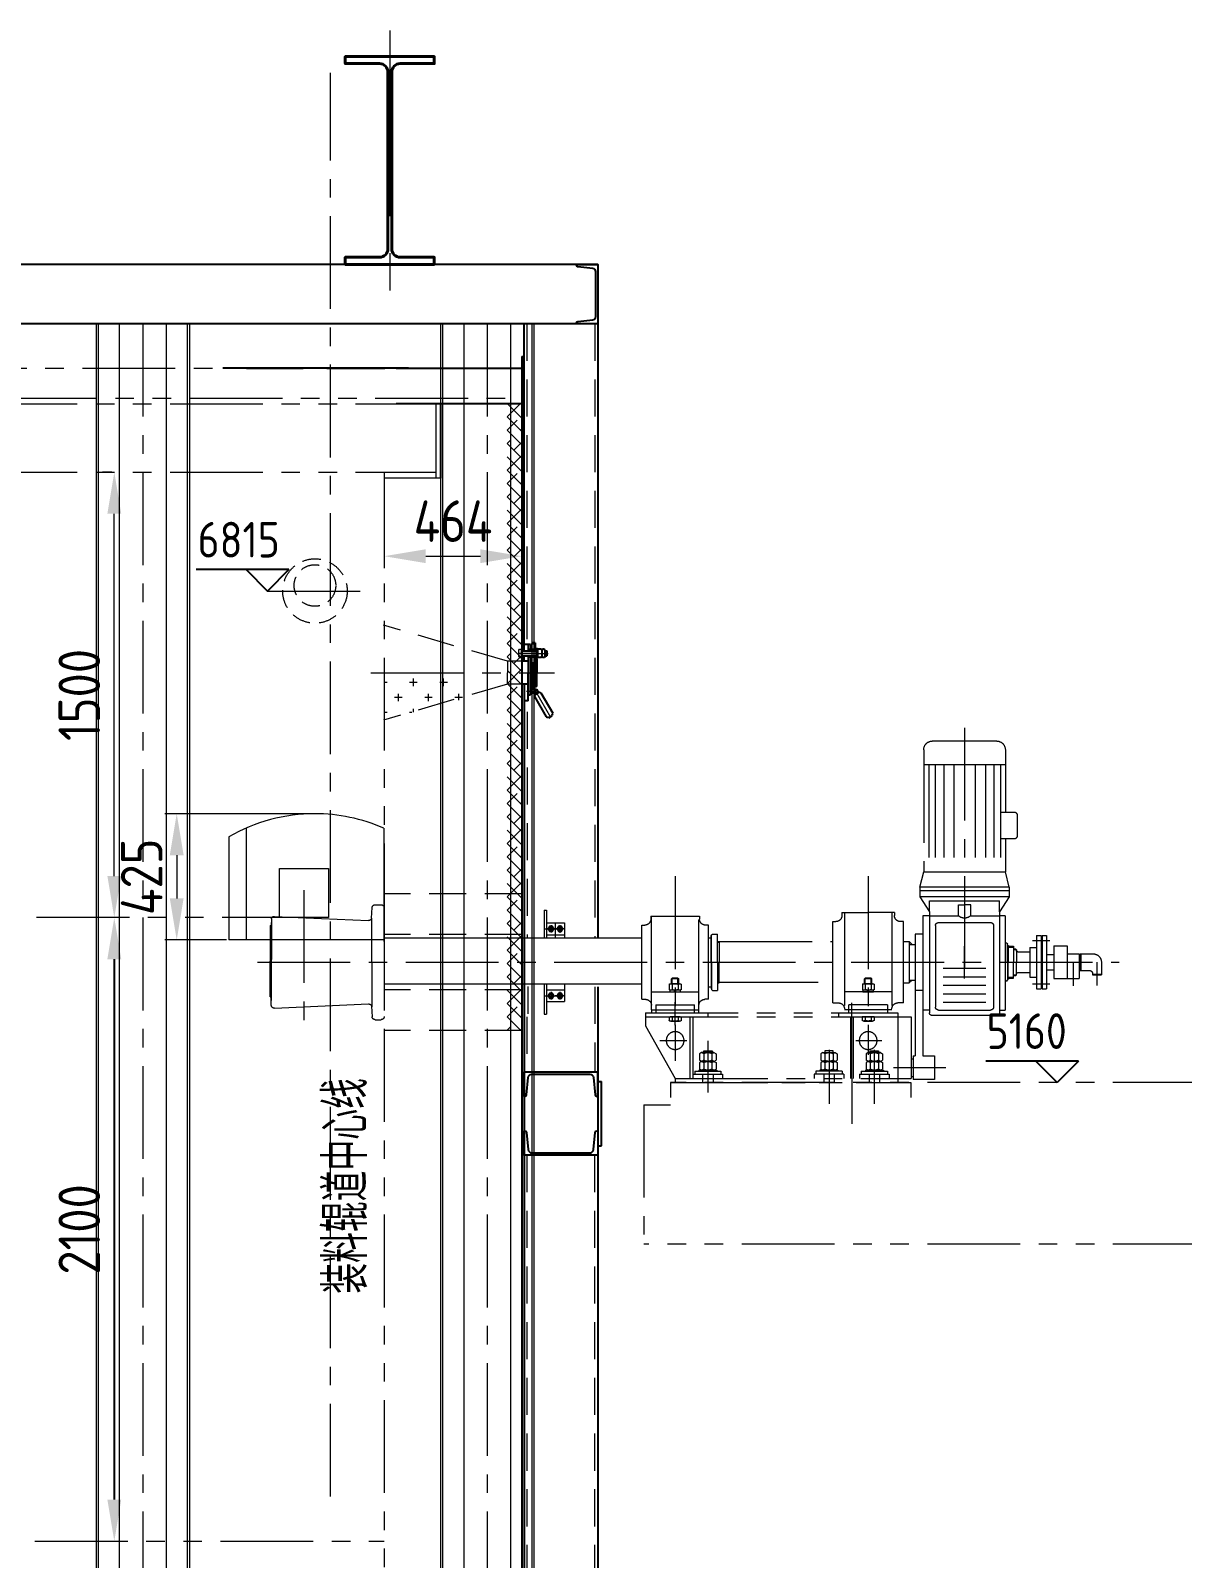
# Model space of a CAD drawing. Header units: millimetres. Extents: x 188205 to 604756, y -401673 to 15123.
# Drawn here: x 366757 to 370636, y -210469 to -205324 of the extents above; entities that cross this region are included whole.
import ezdxf
from ezdxf.enums import TextEntityAlignment as Align

# ---------------------------------------------------------------- set-up
doc = ezdxf.new("R2010")
doc.units = ezdxf.units.MM
doc.header["$LTSCALE"] = 500
for name, pattern in [('CENTER', [2, 1.25, -0.25, 0.25, -0.25]), ('DASHED2', [0.375, 0.25, -0.125]), ('PHANTOM2', [1.25, 0.625, -0.125, 0.125, -0.125, 0.125, -0.125])]:
    doc.linetypes.add(name, pattern=pattern)
for name, color, linetype, lineweight in [('2D', 4, 'PHANTOM2', 20), ('BIAOZHU', 3, 'Continuous', 25), ('POU', 4, 'Continuous', 20), ('SHI', 7, 'Continuous', 40), ('SW', 8, 'Continuous', 20), ('WEN', 3, 'Continuous', 20), ('XU', 6, 'DASHED2', 20), ('ZHONG', 1, 'CENTER', 20)]:
    doc.layers.add(name, color=color, linetype=linetype, lineweight=lineweight)
doc.styles.add('GB', font='gbenor.shx', dxfattribs={"bigfont": 'gbcbig.shx'})
doc.dimstyles.new('ISO-25$0', dxfattribs={"dimscale": 40, "dimtxt": 3.5, "dimasz": 3.5, "dimexe": 1, "dimexo": 0.2, "dimgap": 1.2, "dimtad": 1, "dimtoh": 1, "dimdec": 1, "dimzin": 9, "dimdsep": 46, "dimtxsty": 'GB', "dimcen": 0, "dimclrd": 3, "dimclre": 3, "dimclrt": 256, "dimadec": 0, "dimazin": 2, "dimtfac": 1, "dimtdec": 1, "dimtix": 1, "dimtmove": 0, "dimatfit": 3, "dimldrblk": 'DOTSMALL', "dimfxl": 0, "dimlwd": -1, "dimlwe": 20, "dimarcsym": 0})

# ---------------------------------------------------------------- blocks, each defined once
blk = doc.blocks.new('g11')
at = {"layer": '2D'}
h = blk.add_hatch(color=256, dxfattribs=at)
h.paths.add_polyline_path([(154041.9, 72533.8), (154041.9, 72533.8), (154041.9, 72523.8), (154031.9, 72523.8)])
h.paths.add_polyline_path([(154031.9, 72403.8), (154041.9, 72403.8), (154041.9, 72393.8)])
for p, q in [((153718.4, 73178.8), (153718.4, 72969.2)), ((153963.4, 73208.8), (153748.4, 73208.8)), ((153993.4, 73178.8), (153993.4, 72768.5)), ((153993.4, 73129.3), (153718.4, 73129.3)), ((153735.2, 73129.3), (153735.2, 72768.5)), ((153757.1, 73129.3), (153757.1, 72768.5)), ((153785.7, 73129.3), (153785.7, 72768.5)), ((153820, 73129.3), (153820, 72768.5)), ((153891.7, 73129.3), (153891.7, 72768.5)), ((153926, 73129.3), (153926, 72768.5)), ((153954.6, 73129.3), (153954.6, 72768.5)), ((153976.6, 73129.3), (153976.6, 72768.5)), ((153735.2, 72969.2), (153688.5, 72969.2)), ((153678.5, 72959.2), (153678.5, 72889.2)), ((153688.5, 72879.2), (153735.2, 72879.2)), ((153718.4, 72879.2), (153718.4, 72768.5)), ((153705.9, 72716.2), (153718.4, 72768.5)), ((153993.4, 72768.5), (153718.4, 72768.5)), ((154005.9, 72716.2), (153993.4, 72768.5)), ((153705.9, 72716.2), (153705.9, 72684.5)), ((153705.9, 72716.2), (154005.9, 72716.2)), ((154005.9, 72716.2), (154005.9, 72684.5)), ((153705.9, 72703.8), (154005.9, 72703.8)), ((153705.9, 72684.5), (153737.9, 72633.8)), ((153705.9, 72684.5), (154005.9, 72684.5)), ((153737.9, 72633.8), (153737.9, 72670.7)), ((153973.9, 72670.7), (153737.9, 72670.7)), ((153835.1, 72620.4), (153835.1, 72656.7)), ((153835.1, 72656.7), (153855.9, 72656.7)), ((153876.6, 72656.7), (153855.9, 72656.7)), ((153876.6, 72620.4), (153876.6, 72656.7)), ((154005.9, 72684.5), (153973.9, 72633.8)), ((153973.9, 72633.8), (153973.9, 72670.7)), ((153719.3, 72620.4), (153737.9, 72620.4)), ((153719.3, 72620.4), (153719.3, 72463.8)), ((153737.9, 72633.8), (153737.9, 72620.4)), ((153737.9, 72620.4), (153737.9, 72463.8)), ((153835.1, 72620.4), (153737.9, 72620.4)), ((153973.9, 72620.4), (153876.6, 72620.4)), ((153973.9, 72633.8), (153973.9, 72620.4)), ((153973.9, 72620.4), (153973.9, 72463.8)), ((153973.9, 72620.4), (153995.9, 72620.4)), ((153995.9, 72620.4), (153995.9, 72523.8)), ((154091.9, 72630.8), (154180.4, 72630.8)), ((154091.9, 72630.8), (154091.9, 72620.8)), ((154100.4, 72630.8), (154100.4, 72293.8)), ((154268.9, 72630.8), (154180.4, 72630.8)), ((154260.4, 72630.8), (154260.4, 72293.8)), ((154268.9, 72630.8), (154268.9, 72620.8)), ((154748.4, 72618.8), (154748.4, 72608.8)), ((154912.4, 72618.8), (154748.4, 72618.8)), ((154750.4, 72293.8), (154750.4, 72618.8)), ((154910.4, 72303.8), (154910.4, 72618.8)), ((154912.4, 72618.8), (154912.4, 72608.8)), ((155271.4, 72638.8), (155263.4, 72638.8)), ((155263.4, 72638.8), (155263.4, 72546.3)), ((155271.4, 72638.8), (155271.4, 72546.3)), ((155810.4, 72647.9), (155810.4, 72281.1)), ((153594.9, 72553.8), (153579.9, 72553.8)), ((153579.9, 72553.8), (153579.9, 72463.8)), ((153594.9, 72553.8), (153594.9, 72463.8)), ((153613.9, 72553.8), (153597.9, 72553.8)), ((153597.9, 72553.8), (153597.9, 72463.8)), ((153613.9, 72553.8), (153613.9, 72463.8)), ((153758, 72587.2), (153758, 72463.8)), ((153943.7, 72597.2), (153768, 72597.2)), ((153953.7, 72587.2), (153953.7, 72463.8)), ((153995.9, 72558.7), (154021.9, 72558.7)), ((154021.9, 72558.7), (154021.9, 72523.8)), ((154061.9, 72600.8), (154071.9, 72600.8)), ((154061.9, 72326.8), (154061.9, 72600.8)), ((154298.9, 72600.8), (154288.9, 72600.8)), ((154298.9, 72326.8), (154298.9, 72600.8)), ((154704.5, 72558.8), (154687.5, 72558.8)), ((154687.5, 72463.8), (154687.5, 72558.8)), ((154707.5, 72555.8), (154704.5, 72558.8)), ((154707.5, 72463.8), (154707.5, 72555.8)), ((154709.5, 72553.8), (154707.5, 72553.8)), ((154709.5, 72463.8), (154709.5, 72553.8)), ((154718.4, 72588.8), (154728.4, 72588.8)), ((154718.4, 72338.8), (154718.4, 72588.8)), ((154942.4, 72588.8), (154932.4, 72588.8)), ((154942.4, 72338.8), (154942.4, 72588.8)), ((155203.4, 72596.4), (155203.4, 72546.3)), ((155263.4, 72596.4), (155203.4, 72596.4)), ((155263.4, 72556.3), (155203.4, 72556.3)), ((155206, 72576.4), (155230.8, 72576.4)), ((155218.4, 72588.8), (155218.4, 72562.2)), ((155232, 72576.4), (155264.7, 72576.4)), ((155236, 72576.4), (155260.8, 72576.4)), ((155271.4, 72554.6), (155271.4, 72546.3)), ((153554.9, 72518.8), (153509.9, 72518.8)), ((153509.9, 72518.8), (153509.9, 72408.8)), ((153554.9, 72518.8), (153554.9, 72408.8)), ((153635.9, 72513.8), (153613.9, 72513.8)), ((153635.9, 72513.8), (153635.9, 72463.8)), ((153683.9, 72508.8), (153680.9, 72505.8)), ((153680.9, 72505.8), (153680.9, 72463.8)), ((153690.9, 72506.8), (153681.9, 72506.8)), ((153690.9, 72508.8), (153683.9, 72508.8)), ((153707.3, 72517.9), (153690.9, 72517.9)), ((153690.9, 72517.9), (153690.9, 72463.8)), ((153709.4, 72514.4), (153690.9, 72514.4)), ((153707.8, 72520.9), (153706.5, 72520.2)), ((153709.4, 72514), (153706.5, 72520.2)), ((153709.4, 72514.4), (153707.3, 72517.9)), ((153710.9, 72514.4), (153707.8, 72520.9)), ((153709.4, 72514), (153709.4, 72463.8)), ((153713.9, 72527.5), (153710.9, 72524.5)), ((153710.9, 72463.8), (153710.9, 72524.5)), ((153713.9, 72527.5), (153719.3, 72527.5)), ((153995.9, 72523.8), (153995.9, 72302.8)), ((154041.9, 72523.8), (154021.9, 72523.8)), ((154021.9, 72523.8), (154021.9, 72368.9)), ((154041.9, 72533.8), (154031.9, 72523.8)), ((154041.9, 72533.8), (154041.9, 72393.8)), ((154061.9, 72533.8), (154041.9, 72533.8)), ((154681.9, 72533.8), (154298.9, 72533.8)), ((154687.5, 72533.8), (154681.9, 72533.8)), ((154681.9, 72533.8), (154681.9, 72463.8)), ((154687.5, 72531.8), (154681.9, 72531.8)), ((154718.4, 72546.3), (154709.5, 72546.3)), ((153394.9, 72463.8), (153394.9, 72421.8)), ((153465.9, 72491.8), (153422.9, 72491.8)), ((153463.9, 72491.8), (153463.9, 72435.8)), ((153465.9, 72491.8), (153465.9, 72435.8)), ((153469.9, 72488.8), (153465.9, 72488.8)), ((153509.9, 72491.8), (153469.9, 72491.8)), ((153469.9, 72491.8), (153469.9, 72408.8)), ((153579.9, 72489.8), (153554.9, 72489.8)), ((153579.9, 72463.8), (153579.9, 72373.8)), ((153594.9, 72463.8), (153594.9, 72373.8)), ((153597.9, 72463.8), (153597.9, 72373.8)), ((153613.9, 72463.8), (153613.9, 72373.8)), ((153675.9, 72498.8), (153635.9, 72498.8)), ((153635.9, 72463.8), (153635.9, 72413.8)), ((153680.9, 72421.8), (153680.9, 72463.8)), ((153690.9, 72409.7), (153690.9, 72463.8)), ((153709.4, 72413.5), (153709.4, 72463.8)), ((153710.9, 72463.8), (153710.9, 72403)), ((153719.3, 72463.8), (153719.3, 72302.8)), ((153737.9, 72463.8), (153737.9, 72302.8)), ((153758, 72463.8), (153758, 72312.8)), ((153953.7, 72463.8), (153953.7, 72312.8)), ((153973.9, 72463.8), (153973.9, 72302.8)), ((154681.9, 72393.8), (154681.9, 72463.8)), ((154687.5, 72463.8), (154687.5, 72368.8)), ((154707.5, 72463.8), (154707.5, 72371.8)), ((154709.5, 72463.8), (154709.5, 72373.8)), ((153424.9, 72423.8), (153394.9, 72423.8)), ((153424.9, 72421.8), (153394.9, 72421.8)), ((153424.9, 72425.8), (153424.9, 72421.8)), ((153465.9, 72435.8), (153434.9, 72435.8)), ((153469.9, 72438.8), (153465.9, 72438.8)), ((153554.9, 72408.8), (153469.9, 72408.8)), ((153579.9, 72437.8), (153554.9, 72437.8)), ((153597.9, 72428.8), (153594.9, 72428.8)), ((153635.9, 72413.8), (153613.9, 72413.8)), ((153675.9, 72428.8), (153635.9, 72428.8)), ((153683.9, 72418.8), (153680.9, 72421.8)), ((153690.9, 72420.8), (153681.9, 72420.8)), ((153690.9, 72418.8), (153683.9, 72418.8)), ((153709.4, 72413.2), (153690.9, 72413.2)), ((153707.3, 72409.7), (153690.9, 72409.7)), ((153709.4, 72413.5), (153706.5, 72407.3)), ((153707.8, 72406.7), (153706.5, 72407.3)), ((153709.4, 72413.2), (153707.3, 72409.7)), ((153710.9, 72413.2), (153707.8, 72406.7)), ((153713.9, 72400), (153710.9, 72403)), ((153713.9, 72400), (153719.3, 72400)), ((153928.1, 72443.2), (153783.7, 72443.2)), ((153928.1, 72414.8), (153783.7, 72414.8)), ((154041.9, 72403.8), (154021.9, 72403.8)), ((154041.9, 72393.8), (154031.9, 72403.8)), ((153594.9, 72373.8), (153579.9, 72373.8)), ((153613.9, 72373.8), (153597.9, 72373.8)), ((153928.1, 72386.4), (153783.7, 72386.4)), ((153928.1, 72357.2), (153783.7, 72357.2)), ((153995.9, 72368.9), (154021.9, 72368.9)), ((153995.9, 72368.9), (153995.9, 72148.7)), ((154021.9, 72368.9), (154021.9, 72148.7)), ((154061.9, 72393.8), (154041.9, 72393.8)), ((154100.4, 72363.8), (154260.2, 72363.8)), ((154661.3, 72396.3), (154298.9, 72396.3)), ((154681.9, 72396.3), (154605.5, 72396.3)), ((154687.5, 72395.8), (154681.9, 72395.8)), ((154687.5, 72393.8), (154681.9, 72393.8)), ((154704.5, 72368.8), (154687.5, 72368.8)), ((154707.5, 72371.8), (154704.5, 72368.8)), ((154709.5, 72373.8), (154707.5, 72373.8)), ((154718.4, 72381.3), (154709.5, 72381.3)), ((154910.4, 72363.8), (154750.5, 72363.8)), ((154963.1, 72390.8), (154943.6, 72390.8)), ((155203.4, 72390.8), (155203.4, 72331.1)), ((155263.4, 72371.3), (155203.4, 72371.3)), ((155263.4, 72390.8), (155263.4, 72288.8)), ((155271.4, 72390.8), (155271.4, 72288.8)), ((153737.9, 72302.8), (153719.3, 72302.8)), ((153737.9, 72302.8), (153737.9, 72293.8)), ((153943.7, 72302.8), (153768, 72302.8)), ((153928.1, 72328.8), (153783.7, 72328.8)), ((153973.9, 72302.8), (153973.9, 72293.8)), ((153973.9, 72302.8), (153995.9, 72302.8)), ((154061.9, 72326.8), (154080.4, 72326.8)), ((154100.4, 72303.8), (154115.4, 72303.8)), ((154115.4, 72319.8), (154115.4, 72293.8)), ((154115.4, 72319.8), (154245.2, 72319.8)), ((154115.4, 72303.8), (154245.2, 72303.8)), ((154245.2, 72293.8), (154245.2, 72319.8)), ((154245.2, 72303.8), (154260.4, 72303.8)), ((154298.9, 72326.8), (154280.4, 72326.8)), ((154718.4, 72338.8), (154730.4, 72338.8)), ((154765.5, 72303.8), (154750.4, 72303.8)), ((154765.5, 72293.8), (154765.5, 72319.8)), ((154895.4, 72319.8), (154765.5, 72319.8)), ((154895.4, 72303.8), (154765.5, 72303.8)), ((154895.4, 72319.8), (154895.4, 72293.8)), ((154910.4, 72303.8), (154895.4, 72303.8)), ((154910.4, 72303.8), (154910.4, 72293.8)), ((154940.4, 72338.8), (154928.4, 72338.8)), ((154942.4, 72338.8), (154930.4, 72338.8)), ((155263.4, 72331.1), (155203.4, 72331.1)), ((153747.9, 72283.8), (153963.9, 72283.8)), ((154035.4, 72279.8), (154035.4, 72072.7)), ((154930.4, 72279.8), (154035.4, 72279.8)), ((154080.4, 72293.8), (154080.4, 72058.7)), ((154930.4, 72293.8), (154080.4, 72293.8)), ((154230.4, 72279.8), (154230.4, 72072.7)), ((154240.4, 72279.8), (154240.4, 72072.7)), ((154280.4, 72293.8), (154280.4, 72279.8)), ((154720.4, 72293.8), (154720.4, 72279.8)), ((154770.4, 72279.8), (154770.4, 72072.7)), ((154780.4, 72279.8), (154780.4, 72072.7)), ((154930.4, 72249.8), (154830.4, 72072.7)), ((154930.4, 72293.8), (154930.4, 72249.8)), ((155271.4, 72288.8), (155263.4, 72288.8)), ((153995.9, 72148.7), (153956.9, 72148.7)), ((153956.9, 72148.7), (153956.9, 72068.7)), ((154028.9, 72148.7), (154021.9, 72148.7)), ((154028.9, 72148.7), (154028.9, 72068.7)), ((154138.6, 72159.7), (154131.6, 72155.7)), ((154131.6, 72155.7), (154131.6, 72133.8)), ((154138.6, 72159.7), (154180.1, 72159.7)), ((154173.2, 72165.8), (154145.1, 72165.8)), ((154145.1, 72165.8), (154145.1, 72160.2)), ((154145.5, 72155.7), (154145.5, 72133.8)), ((154173.2, 72160.2), (154173.2, 72165.8)), ((154173.2, 72155.7), (154173.2, 72133.8)), ((154180.1, 72159.7), (154187.1, 72155.7)), ((154187.1, 72155.7), (154187.1, 72133.8)), ((154291.6, 72159.7), (154284.7, 72155.7)), ((154284.7, 72155.7), (154284.7, 72133.8)), ((154333.2, 72159.7), (154291.6, 72159.7)), ((154298.6, 72165.8), (154326.7, 72165.8)), ((154298.6, 72160.2), (154298.6, 72165.8)), ((154298.6, 72155.7), (154298.6, 72133.8)), ((154326.3, 72155.7), (154326.3, 72133.8)), ((154326.7, 72165.8), (154326.7, 72160.2)), ((154333.2, 72159.7), (154340.1, 72155.7)), ((154340.1, 72155.7), (154340.1, 72133.8)), ((154699.6, 72159.7), (154692.6, 72155.7)), ((154692.6, 72155.7), (154692.6, 72133.8)), ((154699.6, 72159.7), (154741.1, 72159.7)), ((154706.1, 72165.8), (154706.1, 72160.2)), ((154734.2, 72165.8), (154706.1, 72165.8)), ((154706.5, 72155.7), (154706.5, 72133.8)), ((154720.4, 72166.1), (154720.4, 72123.4)), ((154734.2, 72160.2), (154734.2, 72165.8)), ((154734.2, 72155.7), (154734.2, 72133.8)), ((154741.1, 72159.7), (154748.1, 72155.7)), ((154748.1, 72155.7), (154748.1, 72133.8)), ((154035.4, 72138.7), (154028.9, 72138.7)), ((154115.4, 72096.7), (154115.4, 72086.7)), ((154203.4, 72096.7), (154115.4, 72096.7)), ((154203.4, 72096.7), (154115.4, 72096.7)), ((154128.5, 72099.9), (154128.5, 72096.7)), ((154189.6, 72099.9), (154128.5, 72099.9)), ((154138.6, 72129.8), (154131.6, 72133.8)), ((154138.6, 72129.8), (154131.6, 72125.8)), ((154131.6, 72125.8), (154131.6, 72103.9)), ((154138.6, 72099.9), (154131.6, 72103.9)), ((154138.6, 72129.8), (154180.1, 72129.8)), ((154138.6, 72129.8), (154180.1, 72129.8)), ((154138.6, 72099.9), (154180.1, 72099.9)), ((154145.5, 72125.8), (154145.5, 72103.9)), ((154173.2, 72125.8), (154173.2, 72103.9)), ((154180.1, 72129.8), (154187.1, 72133.8)), ((154180.1, 72129.8), (154187.1, 72125.8)), ((154180.1, 72099.9), (154187.1, 72103.9)), ((154187.1, 72125.8), (154187.1, 72103.9)), ((154189.6, 72099.9), (154189.6, 72096.7)), ((154203.4, 72096.7), (154203.4, 72086.7)), ((154203.4, 72096.7), (154203.4, 72086.7)), ((154268.4, 72096.7), (154356.4, 72096.7)), ((154268.4, 72096.7), (154268.4, 72086.7)), ((154268.4, 72096.7), (154268.4, 72086.7)), ((154268.4, 72096.7), (154356.4, 72096.7)), ((154282.2, 72099.9), (154343.3, 72099.9)), ((154282.2, 72099.9), (154282.2, 72096.7)), ((154291.6, 72129.8), (154284.7, 72133.8)), ((154291.6, 72129.8), (154284.7, 72125.8)), ((154284.7, 72125.8), (154284.7, 72103.9)), ((154291.6, 72099.9), (154284.7, 72103.9)), ((154333.2, 72129.8), (154291.6, 72129.8)), ((154333.2, 72129.8), (154291.6, 72129.8)), ((154333.2, 72099.9), (154291.6, 72099.9)), ((154298.6, 72125.8), (154298.6, 72103.9)), ((154326.3, 72125.8), (154326.3, 72103.9)), ((154333.2, 72129.8), (154340.1, 72133.8)), ((154333.2, 72129.8), (154340.1, 72125.8)), ((154333.2, 72099.9), (154340.1, 72103.9)), ((154340.1, 72125.8), (154340.1, 72103.9)), ((154343.3, 72099.9), (154343.3, 72096.7)), ((154356.4, 72096.7), (154356.4, 72086.7)), ((154676.4, 72096.7), (154676.4, 72086.7)), ((154764.4, 72096.7), (154676.4, 72096.7)), ((154750.6, 72099.9), (154689.5, 72099.9)), ((154689.5, 72099.9), (154689.5, 72096.7)), ((154699.6, 72129.8), (154692.6, 72133.8)), ((154699.6, 72129.8), (154692.6, 72125.8)), ((154692.6, 72125.8), (154692.6, 72103.9)), ((154699.6, 72099.9), (154692.6, 72103.9)), ((154699.6, 72129.8), (154741.1, 72129.8)), ((154699.6, 72129.8), (154741.1, 72129.8)), ((154699.6, 72099.9), (154741.1, 72099.9)), ((154706.5, 72125.8), (154706.5, 72103.9)), ((154734.2, 72125.8), (154734.2, 72103.9)), ((154741.1, 72129.8), (154748.1, 72133.8)), ((154741.1, 72129.8), (154748.1, 72125.8)), ((154741.1, 72099.9), (154748.1, 72103.9)), ((154748.1, 72125.8), (154748.1, 72103.9)), ((154750.6, 72099.9), (154750.6, 72096.7)), ((154764.4, 72096.7), (154764.4, 72086.7)), ((153956.9, 72068.7), (154028.9, 72068.7)), ((154035.4, 72078.7), (154028.9, 72078.7)), ((154830.4, 72072.7), (154035.4, 72072.7)), ((154036.3, 72058.7), (154036.3, 72008.7)), ((154845.9, 72058.7), (154036.3, 72058.7)), ((154830.4, 72058.7), (154080.4, 72058.7)), ((154109.4, 72086.7), (154109.4, 72072.7)), ((154209.4, 72086.7), (154109.4, 72086.7)), ((154141.9, 72086.7), (154141.9, 72058.7)), ((154176.9, 72086.7), (154176.9, 72058.7)), ((154209.4, 72086.7), (154209.4, 72072.7)), ((154262.4, 72086.7), (154362.4, 72086.7)), ((154262.4, 72086.7), (154262.4, 72072.7)), ((154294.9, 72086.7), (154294.9, 72058.7)), ((154329.9, 72086.7), (154329.9, 72058.7)), ((154362.4, 72086.7), (154362.4, 72072.7)), ((154770.4, 72086.7), (154670.4, 72086.7)), ((154670.4, 72086.7), (154670.4, 72072.7)), ((154702.9, 72086.7), (154702.9, 72058.7)), ((154720.4, 72072.7), (154720.4, 72058.7)), ((154737.9, 72086.7), (154737.9, 72058.7)), ((154830.4, 72072.7), (154830.4, 72058.7)), ((154845.9, 72058.7), (154845.9, 72008.7))]:
    blk.add_line(p, q, dxfattribs=at)
at = {"layer": '2D', "ltscale": 10}
for p, q in [((155840.8, 72657.3), (155820.4, 72657.3)), ((155810.4, 72533.3), (155810.4, 72633.3)), ((155852.4, 72611.8), (155850.8, 72647.7)), ((155852.4, 72612.3), (155852.3, 72313.1)), ((156179.9, 72618.3), (155862.5, 72604.3)), ((156190.2, 72610.1), (156190.3, 72587.3)), ((156190.2, 72610.1), (156190.3, 72335.3)), ((156194.3, 72587.3), (156190.2, 72587.3)), ((156194.3, 72587.3), (156194.3, 72537.3)), ((155810.4, 72546.1), (154942.4, 72546.2)), ((156194.3, 72537.3), (156194.3, 72467.3)), ((156194.3, 72397.3), (156194.3, 72467.3)), ((154170.8, 72391.3), (154170.8, 72410.6)), ((154190, 72391.3), (154190, 72410.6)), ((154820.8, 72391.3), (154820.8, 72409.8)), ((154840, 72391.3), (154840, 72409.8)), ((155810.4, 72390.8), (154942.4, 72390.8)), ((156194.3, 72347.3), (156190.2, 72347.3)), ((156190.3, 72318.2), (156190.3, 72347.3)), ((156194.3, 72347.3), (156194.3, 72397.3)), ((155852.4, 72315.8), (155850.8, 72279.8)), ((156179.9, 72309.2), (155862.5, 72323.3)), ((155840.8, 72270.3), (155820.4, 72270.3))]:
    blk.add_line(p, q, dxfattribs=at)
at = {"layer": '2D', "ltscale": 14}
for p, q in [((154170.8, 72410.6), (154168.4, 72408.2)), ((154168.4, 72391.3), (154168.4, 72408.2)), ((154168.4, 72408.2), (154192.4, 72408.2)), ((154170.8, 72410.6), (154190, 72410.6)), ((154190, 72410.6), (154192.4, 72408.2)), ((154192.4, 72391.3), (154192.4, 72408.2)), ((154820.8, 72409.8), (154818.4, 72407.4)), ((154818.4, 72391.3), (154818.4, 72407.4)), ((154818.4, 72407.4), (154842.4, 72407.4)), ((154820.8, 72409.8), (154840, 72409.8)), ((154840, 72409.8), (154842.4, 72407.4)), ((154842.4, 72391.3), (154842.4, 72407.4)), ((154160.5, 72389.8), (154160.5, 72371.3)), ((154162.4, 72363.8), (154162.4, 72369.8)), ((154162.4, 72369.8), (154198.4, 72369.8)), ((154198.4, 72363.8), (154162.4, 72363.8)), ((154165.4, 72391.3), (154195.1, 72391.3)), ((154165.4, 72369.8), (154195.1, 72369.8)), ((154170.4, 72389.8), (154170.4, 72371.3)), ((154177.5, 72363.8), (154180.3, 72369.8)), ((154180.4, 72363.8), (154179.8, 72363.8)), ((154180.5, 72363.8), (154183.3, 72369.8)), ((154190.1, 72389.8), (154190.1, 72371.3)), ((154198.4, 72369.8), (154198.4, 72363.8)), ((154200, 72389.8), (154200, 72371.3)), ((154810.6, 72389.8), (154810.6, 72371.3)), ((154812.4, 72363.8), (154812.4, 72369.8)), ((154812.4, 72369.8), (154848.4, 72369.8)), ((154848.4, 72363.8), (154812.4, 72363.8)), ((154815.5, 72391.3), (154845.2, 72391.3)), ((154815.5, 72369.8), (154845.2, 72369.8)), ((154820.5, 72389.8), (154820.5, 72371.3)), ((154827.5, 72363.8), (154830.3, 72369.8)), ((154830.4, 72363.8), (154831, 72363.8)), ((154830.5, 72363.8), (154833.3, 72369.8)), ((154840.3, 72389.8), (154840.3, 72371.3)), ((154848.4, 72369.8), (154848.4, 72363.8)), ((154850.1, 72389.8), (154850.1, 72371.3)), ((154160.4, 72279.8), (154160.4, 72267.8)), ((154160.4, 72279.8), (154200.4, 72279.8)), ((154180.4, 72265.6), (154165.4, 72265.6)), ((154170.4, 72279.8), (154170.4, 72267.8)), ((154195.4, 72265.6), (154180.4, 72265.6)), ((154190.4, 72279.8), (154190.4, 72267.8)), ((154200.4, 72279.8), (154200.4, 72267.8)), ((154810.4, 72279), (154810.4, 72267)), ((154810.4, 72279), (154850.4, 72279)), ((154813.6, 72279), (154813.6, 72279.8)), ((154813.6, 72279.8), (154847.2, 72279.8)), ((154830.4, 72264.8), (154815.4, 72264.8)), ((154820.4, 72279), (154820.4, 72267)), ((154845.4, 72264.8), (154830.4, 72264.8)), ((154840.4, 72279), (154840.4, 72267)), ((154847.2, 72279), (154847.2, 72279.8)), ((154850.4, 72279), (154850.4, 72267))]:
    blk.add_line(p, q, dxfattribs=at)
at = {"layer": '2D'}
for points in [[(155223.6, 72585.4), (155228.8, 72576.4), (155223.6, 72567.4), (155213.2, 72567.4), (155208, 72576.4), (155213.2, 72585.4)], [(155253.6, 72585.4), (155258.8, 72576.4), (155253.6, 72567.4), (155243.2, 72567.4), (155238, 72576.4), (155243.2, 72585.4)], [(155223.6, 72360.1), (155228.8, 72351.1), (155223.6, 72342.1), (155213.2, 72342.1), (155208, 72351.1), (155213.2, 72360.1)], [(155253.6, 72360.1), (155258.8, 72351.1), (155253.6, 72342.1), (155243.2, 72342.1), (155238, 72351.1), (155243.2, 72360.1)]]:
    blk.add_lwpolyline(points, close=True, dxfattribs=at)
for centre, radius in [((155218.4, 72576.4), 9), ((155218.4, 72576.4), 5.1), ((155248.4, 72576.4), 9), ((155248.4, 72576.4), 5.1), ((155218.4, 72351.1), 9), ((155218.4, 72351.1), 5.1), ((155248.4, 72351.1), 9), ((155248.4, 72351.1), 5.1), ((154180.4, 72199.8), 30), ((154830.4, 72199.8), 30)]:
    blk.add_circle(centre, radius, dxfattribs=at)
for centre, radius, start, end in [((153748.4, 73178.8), 30, 90, 180), ((153963.4, 73178.8), 30, 0, 90), ((153688.5, 72959.2), 10, 90, 180), ((153688.5, 72889.2), 10, 180, 270), ((153855.9, 72643), 30.7, 227.4066, 312.5934), ((154071.9, 72620.8), 20, 270, 0), ((154288.9, 72620.8), 20, 180, 270), ((154728.4, 72608.8), 20, 270, 0), ((154932.4, 72608.8), 20, 180, 270), ((153768, 72587.2), 10, 90, 180), ((153943.7, 72587.2), 10, 0, 90), ((155218.4, 72576.4), 6, 0, 270), ((155248.4, 72576.4), 6, 0, 270), ((153675.9, 72503.8), 5, 270, 0), ((153422.9, 72463.8), 28, 90, 180), ((153434.9, 72425.8), 10, 90, 180), ((153675.9, 72423.8), 5, 0, 90), ((155218.4, 72351.1), 6, 0, 270), ((155248.4, 72351.1), 6, 0, 270), ((153768, 72312.8), 10, 180, 270), ((153943.7, 72312.8), 10, 270, 0), ((154080.4, 72306.8), 20, 0, 90), ((154280.4, 72306.8), 20, 90, 180), ((154730.4, 72318.8), 20, 0, 90), ((154930.4, 72318.8), 20, 90, 180), ((153747.9, 72293.8), 10, 180, 270), ((153963.9, 72293.8), 10, 270, 0), ((154136.8, 72148.7), 11.1, 38.9393, 81.0607), ((154159.4, 72133.7), 26, 57.7958, 122.2042), ((154181.9, 72148.7), 11.1, 98.9393, 141.0607), ((154289.9, 72148.7), 11.1, 38.9393, 81.0607), ((154312.4, 72133.7), 26, 57.7958, 122.2042), ((154334.9, 72148.7), 11.1, 98.9393, 141.0607), ((154697.8, 72148.7), 11.1, 38.9393, 81.0607), ((154720.4, 72133.7), 26, 57.7958, 122.2042), ((154742.9, 72148.7), 11.1, 98.9393, 141.0607), ((154136.8, 72140.8), 11.1, 278.9393, 321.0607), ((154136.8, 72118.8), 11.1, 38.9393, 81.0607), ((154136.8, 72110.9), 11.1, 278.9393, 321.0607), ((154159.4, 72155.8), 26, 237.7958, 302.2042), ((154159.4, 72103.8), 26, 57.7958, 122.2042), ((154159.4, 72125.9), 26, 237.7958, 302.2042), ((154181.9, 72140.8), 11.1, 218.9393, 261.0607), ((154181.9, 72118.8), 11.1, 98.9393, 141.0607), ((154181.9, 72110.9), 11.1, 218.9393, 261.0607), ((154289.9, 72140.8), 11.1, 278.9393, 321.0607), ((154289.9, 72118.8), 11.1, 38.9393, 81.0607), ((154289.9, 72110.9), 11.1, 278.9393, 321.0607), ((154312.4, 72155.8), 26, 237.7958, 302.2042), ((154312.4, 72103.8), 26, 57.7958, 122.2042), ((154312.4, 72125.9), 26, 237.7958, 302.2042), ((154334.9, 72140.8), 11.1, 218.9393, 261.0607), ((154334.9, 72118.8), 11.1, 98.9393, 141.0607), ((154334.9, 72110.9), 11.1, 218.9393, 261.0607), ((154697.8, 72140.8), 11.1, 278.9393, 321.0607), ((154697.8, 72118.8), 11.1, 38.9393, 81.0607), ((154697.8, 72110.9), 11.1, 278.9393, 321.0607), ((154720.4, 72155.8), 26, 237.7958, 302.2042), ((154720.4, 72103.8), 26, 57.7958, 122.2042), ((154720.4, 72125.9), 26, 237.7958, 302.2042), ((154742.9, 72140.8), 11.1, 218.9393, 261.0607), ((154742.9, 72118.8), 11.1, 98.9393, 141.0607), ((154742.9, 72110.9), 11.1, 218.9393, 261.0607)]:
    blk.add_arc(centre, radius, start, end, dxfattribs=at)
at = {"layer": '2D', "ltscale": 10}
for centre, radius, start, end in [((155820.4, 72647.2), 10, 90.1093, 184.2109), ((155840.8, 72647.3), 10, 2.5, 90), ((155862.6, 72614.8), 10.5, 193.5199, 271.9703), ((156180.5, 72608.5), 9.8, 7.7743, 93.5901), ((155862.6, 72312.8), 10.5, 88.0297, 166.4801), ((156180.5, 72319), 9.8, 266.4099, 352.2257), ((155820.4, 72280.3), 10, 175.7891, 269.8907), ((155840.8, 72280.3), 10, 270, 357.5)]:
    blk.add_arc(centre, radius, start, end, dxfattribs=at)
at = {"layer": '2D', "ltscale": 14}
for centre, radius, start, end in [((154165.4, 72382.4), 8.87, 56.1666, 123.887), ((154165.4, 72378.6), 8.87, 236.077, 303.8693), ((154180.3, 72358), 33.2, 72.6881, 107.3119), ((154180.3, 72403), 33.2, 252.683, 287.317), ((154195.1, 72382.4), 8.87, 56.113, 123.8334), ((154195.1, 72378.6), 8.87, 236.1307, 303.923), ((154815.5, 72382.4), 8.87, 56.1666, 123.887), ((154815.5, 72378.6), 8.87, 236.077, 303.8693), ((154830.4, 72358), 33.2, 72.6881, 107.3119), ((154830.4, 72403), 33.2, 252.683, 287.317), ((154845.2, 72378.6), 8.87, 236.1307, 303.923), ((154845.2, 72382.4), 8.87, 56.113, 123.8334), ((154165.4, 72272.2), 6.67, 221.5411, 318.4023), ((154180.4, 72288.9), 23.3, 244.6213, 295.3568), ((154195.4, 72272.2), 6.67, 221.5411, 318.4592), ((154815.4, 72271.4), 6.67, 221.5411, 318.4023), ((154830.4, 72288.1), 23.3, 244.6213, 295.3568), ((154845.4, 72271.4), 6.67, 221.5411, 318.4592)]:
    blk.add_arc(centre, radius, start, end, dxfattribs=at)
for p in [(154180.3, 72391.3), (154180.4, 72363.8), (154830.4, 72391.3), (154830.4, 72363.8), (154830.4, 72279.8)]:
    blk.add_point(p, dxfattribs=at)
at = {"layer": '2D', "color": 6, "ltscale": 14}
for p in [(154180.4, 72363.8), (154830.4, 72363.8)]:
    blk.add_point(p, dxfattribs=at)
at = {"layer": 'ZHONG', "color": 1, "ltscale": 0.5}
for p, q in [((153855.9, 73253.5), (153855.9, 72386.9)), ((154180.4, 72753.3), (154180.4, 72151.9)), ((154830.4, 72753.3), (154830.4, 72132)), ((156080.3, 72706.5), (156080.3, 72225.7)), ((156237.3, 72463.8), (153335.6, 72463.8))]:
    blk.add_line(p, q, dxfattribs=at)
at = {"layer": 'ZHONG'}
for p, q in [((155202, 72576.4), (155234.7, 72576.4)), ((155218.4, 72588.8), (155218.4, 72566.4)), ((155218.4, 72588.8), (155218.4, 72564)), ((155218.4, 72566.4), (155218.4, 72562.2)), ((155268.6, 72576.4), (155226.9, 72576.4)), ((155234.8, 72596.4), (155234.8, 72546.3)), ((155248.4, 72588.8), (155248.4, 72564)), ((155248.4, 72588.1), (155248.4, 72564)), ((153855.9, 72408.6), (153855.9, 72518)), ((155202, 72351.1), (155234.7, 72351.1)), ((155206, 72351.1), (155230.8, 72351.1)), ((155218.4, 72363.5), (155218.4, 72338.7)), ((155271.4, 72351.1), (155226.9, 72351.1)), ((155248.4, 72363.5), (155248.4, 72338.7)), ((155248.4, 72363.5), (155248.4, 72338.7)), ((154720.4, 72198.9), (154720.4, 72078.7))]:
    blk.add_line(p, q, dxfattribs=at)
at = {"layer": 'ZHONG', "ltscale": 14}
for p, q in [((153627.5, 72536.7), (153569, 72536.7)), ((153627.5, 72390.8), (153569, 72390.8)), ((154235.9, 72072.7), (154235.9, 72327.1)), ((154830.4, 72252.1), (154830.4, 72328.8)), ((154830.4, 72252.1), (154830.4, 72154.8)), ((154222.2, 72199.8), (154133.9, 72199.8)), ((154882.3, 72199.8), (154791.3, 72199.8)), ((154160.1, 72169.1), (154160.1, 71986.5)), ((154311.7, 72169.1), (154311.7, 71986.5)), ((154720.4, 72102.1), (154720.4, 72025.2)), ((154235.9, 72072.7), (154235.9, 71919))]:
    blk.add_line(p, q, dxfattribs=at)
at = {"layer": 'ZHONG', "ltscale": 10}
for p, q in [((153409.9, 72463.8), (153409.9, 72385.5)), ((153489.9, 72463.8), (153489.9, 72384.5)), ((154095.2, 72108.7), (153918.4, 72108.7))]:
    blk.add_line(p, q, dxfattribs=at)
blk = doc.blocks.new('dl')
at = {"layer": 'SHI'}
blk.add_lwpolyline([(168935.8, 74025.5), (169085.8, 74025.5), (169085.8, 74049.5), (168970.3, 74049.5, -0.414214), (168942.3, 74077.5), (168942.3, 74673.5, -0.414214), (168970.3, 74701.5), (169085.8, 74701.5), (169085.8, 74725.5), (168935.8, 74725.5), (168785.8, 74725.5), (168785.8, 74701.5), (168901.3, 74701.5, -0.414214), (168929.3, 74673.5), (168929.3, 74077.5, -0.414214), (168901.3, 74049.5), (168785.8, 74049.5), (168785.8, 74025.5)], format="xyb", close=True, dxfattribs=at)
at = {"layer": 'ZHONG'}
blk.add_line((168935.8, 74813), (168935.8, 73934.6), dxfattribs=at)
blk = doc.blocks.new('*D600')
at = {"layer": 'Defpoints', "color": 0}
for p in [(367947.2, -207062), (368411.2, -207062), (368411.2, -207094.2)]:
    blk.add_point(p, dxfattribs=at)
at = {"layer": 'WEN', "color": 3, "linetype": 'ByBlock', "lineweight": 20}
for p, q in [((367947.2, -207070), (367947.2, -207134.2)), ((368411.2, -207070), (368411.2, -207134.2))]:
    blk.add_line(p, q, dxfattribs=at)
at = {"layer": 'WEN', "color": 3}
blk.add_line((368087.2, -207094.2), (368271.2, -207094.2), dxfattribs=at)
for points in [[(368087.2, -207070.8), (368087.2, -207117.5), (367947.2, -207094.2)], [(368271.2, -207070.8), (368271.2, -207117.5), (368411.2, -207094.2)]]:
    blk.add_solid(points, dxfattribs=at)
at = {"layer": 'WEN', "insert": (368179.2, -206976.2), "char_height": 140, "attachment_point": 5, "style": 'GB'}
blk.add_mtext('464', dxfattribs=at)
blk = doc.blocks.new('_DotSmall')
at = {"color": 0, "linetype": 'ByBlock', "const_width": 0.5}
blk.add_lwpolyline([(-0.0625, 0, 1), (0.0625, 0, 1)], format="xyb", close=True, dxfattribs=at)
blk = doc.blocks.new('*D601')
at = {"layer": 'Defpoints', "color": 0}
for p in [(367038.5, -206811.4), (367038.5, -206811.4), (367038.5, -208311.4)]:
    blk.add_point(p, dxfattribs=at)
at = {"layer": 'WEN', "color": 3, "linetype": 'ByBlock', "lineweight": 20}
for p, q in [((367030.5, -206811.4), (366998.5, -206811.4)), ((367030.5, -208311.4), (366998.5, -208311.4))]:
    blk.add_line(p, q, dxfattribs=at)
at = {"layer": 'WEN', "color": 3}
blk.add_line((367038.5, -208171.4), (367038.5, -206951.4), dxfattribs=at)
for points in [[(367015.2, -206951.4), (367061.9, -206951.4), (367038.5, -206811.4)], [(367015.2, -208171.4), (367061.9, -208171.4), (367038.5, -208311.4)]]:
    blk.add_solid(points, dxfattribs=at)
at = {"layer": 'WEN', "insert": (366920.5, -207561.4), "char_height": 140, "attachment_point": 5, "rotation": 90, "style": 'GB'}
blk.add_mtext('1500', dxfattribs=at)
blk = doc.blocks.new('*D602')
at = {"color": 3, "linetype": 'ByBlock', "lineweight": 20}
for p, q in [((367030.5, -208311.4), (366998.5, -208311.4)), ((367004.2, -210411.4), (367078.5, -210411.4))]:
    blk.add_line(p, q, dxfattribs=at)
at = {"color": 3}
blk.add_line((367038.5, -208451.4), (367038.5, -210271.4), dxfattribs=at)
for points in [[(367015.2, -208451.4), (367061.9, -208451.4), (367038.5, -208311.4)], [(367015.2, -210271.4), (367061.9, -210271.4), (367038.5, -210411.4)]]:
    blk.add_solid(points, dxfattribs=at)
at = {"layer": 'Defpoints', "color": 0}
for p in [(367038.5, -208311.4), (366996.2, -210411.4), (367038.5, -210411.4)]:
    blk.add_point(p, dxfattribs=at)
at = {"insert": (366920.5, -209361.4), "char_height": 140, "attachment_point": 5, "rotation": 90, "style": 'GB'}
blk.add_mtext('2100', dxfattribs=at)
blk = doc.blocks.new('*D603')
at = {"layer": 'Defpoints', "color": 0}
for p in [(367714.2, -207961.4), (367248.7, -208386.4), (367424.2, -208386.4)]:
    blk.add_point(p, dxfattribs=at)
at = {"layer": 'WEN', "color": 3, "linetype": 'ByBlock', "lineweight": 20}
for p, q in [((367706.2, -207961.4), (367208.7, -207961.4)), ((367416.2, -208386.4), (367208.7, -208386.4))]:
    blk.add_line(p, q, dxfattribs=at)
at = {"layer": 'WEN', "color": 3}
blk.add_line((367248.7, -208101.4), (367248.7, -208246.4), dxfattribs=at)
for points in [[(367225.4, -208101.4), (367272, -208101.4), (367248.7, -207961.4)], [(367225.4, -208246.4), (367272, -208246.4), (367248.7, -208386.4)]]:
    blk.add_solid(points, dxfattribs=at)
at = {"layer": 'WEN', "insert": (367130.7, -208173.9), "char_height": 140, "attachment_point": 5, "rotation": 90, "style": 'GB'}
blk.add_mtext('425', dxfattribs=at)
blk = doc.blocks.new('正标高')
at = {"layer": 'BIAOZHU'}
for p, q in [((-2.4, 2.4), (8, 2.4)), ((-2.4, 2.4), (0, 0)), ((2.4, 2.4), (0, 0))]:
    blk.add_line(p, q, dxfattribs=at)
at = {"layer": 'BIAOZHU', "style": 'GB'}
blk.add_attdef('1000', (-0.7624, 3.76), '', height=4, dxfattribs=at)
at = {"layer": 'BIAOZHU', "style": 'GB', "flags": 10}
blk.add_attdef('+', (-3.12, 3.76), '', height=4, dxfattribs=at)
blk = doc.blocks.new('A$C057B138B')
for p, q in [((545.3, 841.2), (545.3, -3714.8)), ((552.3, 841.2), (552.3, -3714.8)), ((623.3, 841.2), (623.3, -3714.8)), ((781.3, 841.2), (781.3, -3714.8)), ((852.3, 841.2), (852.3, -3714.8)), ((859.3, 841.2), (859.3, -3714.8))]:
    blk.add_line(p, q)
at = {"layer": 'ZHONG', "color": 1, "ltscale": 0.5}
blk.add_line((702.3, 841.2), (702.3, -3714.8), dxfattribs=at)
blk = doc.blocks.new('A$C74004488')
at = {"layer": 'WEN'}
for p, q in [((0, 4556), (314, 4556)), ((0, 0), (314, 0))]:
    blk.add_line(p, q, dxfattribs=at)
blk.add_blockref('A$C057B138B', (-545.3, 3714.8))

msp = doc.modelspace()

# ---------------------------------------------------------------- hatches: boundary and pattern name
at = {"layer": 'POU'}
h = msp.add_hatch(dxfattribs=at)
h.set_pattern_fill('ANSI38', color=256, scale=10, style=0)
h.set_pattern_definition([(135, (535865.717, -279926.37), (22.4506403, 22.4506403), []), (45, (535865.717, -279926.37), (67.351921, 22.4506403), [79.375, -47.625])])
h.paths.add_polyline_path([(368361.215, -206581.413), (368411.215, -206581.413), (368411.215, -207407.556), (368403.215, -207407.556), (368401.215, -207411.021), (368401.215, -207431.805), (368403.215, -207435.269), (368411.215, -207435.269), (368411.215, -207447.913), (368362.215, -207447.913), (368361.215, -207447.645)])
h.paths.add_polyline_path([(368401.215, -207411.021), (368403.215, -207407.556), (368411.215, -207407.556), (368411.215, -207421.413), (368401.215, -207421.413)], flags=17)
h.paths.add_polyline_path([(368401.215, -207421.413), (368411.215, -207421.413), (368411.215, -207429.413), (368411.215, -207435.269), (368403.215, -207435.269), (368401.215, -207431.805)], flags=17)
h.paths.add_polyline_path([(368362.215, -207447.913), (368411.215, -207447.913), (368411.215, -207486.413), (368362.215, -207486.413)])
h.paths.add_polyline_path([(368362.215, -207486.413), (368411.215, -207486.413), (368411.215, -207524.913), (368362.215, -207524.913)])
h.paths.add_polyline_path([(368361.215, -207525.181), (368362.215, -207524.913), (368411.215, -207524.913), (368411.215, -208231.549), (368361.215, -208231.549)])
h.paths.add_polyline_path([(368361.215, -208231.549), (368411.215, -208231.549), (368411.215, -208368.549), (368361.215, -208368.549)])
h.paths.add_polyline_path([(368361.215, -208368.549), (368411.215, -208368.549), (368411.215, -208379.142), (368361.215, -208379.151)])
h.paths.add_polyline_path([(368361.215, -208379.151), (368411.215, -208379.142), (368411.215, -208461.549), (368361.215, -208461.549)])
h.paths.add_polyline_path([(368361.215, -208461.549), (368411.215, -208461.549), (368411.215, -208534.549), (368361.215, -208534.549)])
h.paths.add_polyline_path([(368361.215, -208534.549), (368411.215, -208534.549), (368411.215, -208554.549), (368361.215, -208554.549)])
h.paths.add_polyline_path([(368361.215, -208554.549), (368411.215, -208554.549), (368411.215, -208691.549), (368361.215, -208691.549)])
h = msp.add_hatch(dxfattribs=at)
h.set_pattern_fill('CROSS', color=256, scale=8, style=0)
h.set_pattern_definition([(180, (535901.717, -279452.123), (-50.8, 50.8), [25.4, -76.2]), (90, (535889.017, -279464.823), (50.8, 50.8), [25.4, -76.2])])
h.paths.add_polyline_path([(367947.215, -207486.413), (368233.215, -207486.413), (368233.215, -207569.124), (367947.215, -207645.758)])

# ---------------------------------------------------------------- linework, layer by layer
at = {"linetype": 'Continuous'}
for p, q in [((368667.215, -206111.413), (346602.215, -206111.413)), ((368667.215, -206311.413), (346602.215, -206311.413)), ((367987.215, -206461.413), (368411.215, -206461.413)), ((368411.215, -206581.413), (367987.215, -206581.413)), ((368137.215, -206581.413), (368137.215, -206831.413))]:
    msp.add_line(p, q, dxfattribs=at)
for p, q in [((368417.215, -206311.413), (368417.215, -207413.413)), ((368667.215, -206286.413), (368667.215, -208378.913)), ((368411.215, -206421.402), (368417.215, -206421.402)), ((368411.215, -206421.402), (368411.215, -210877.42)), ((368029.215, -206461.413), (367404.215, -206461.413)), ((367484.215, -206461.413), (367674.215, -206461.413)), ((367754.215, -206461.413), (367947.215, -206461.413)), ((367766.215, -206461.413), (367949.215, -206461.413)), ((368411.215, -207435.269), (368411.215, -207407.556)), ((368411.215, -207429.413), (368411.215, -207413.413)), ((368411.215, -207413.413), (368460.215, -207413.413)), ((368417.215, -207391.413), (368417.215, -207413.413)), ((368432.215, -207391.413), (368417.215, -207391.413)), ((368432.215, -207391.413), (368432.215, -207413.413)), ((368432.215, -207391.413), (368432.215, -207413.413)), ((368440.215, -207391.413), (368432.215, -207391.413)), ((368432.215, -207408.913), (368432.215, -207413.413)), ((368456.215, -207408.913), (368432.215, -207408.913)), ((368440.215, -207391.413), (368436.715, -207391.413)), ((368440.215, -207391.413), (368440.215, -207408.913)), ((368442.715, -207391.413), (368442.715, -207408.913)), ((368446.215, -207391.413), (368442.715, -207391.413)), ((368446.215, -207386.413), (368446.215, -207391.413)), ((368456.215, -207386.413), (368446.215, -207386.413)), ((368456.215, -207386.413), (368456.215, -207408.913)), ((368460.215, -207406.913), (368456.215, -207406.913)), ((368460.215, -207436.413), (368460.215, -207406.413)), ((368463.215, -207406.413), (368460.215, -207406.413)), ((368460.215, -207406.913), (368460.215, -207435.913)), ((368463.215, -207436.413), (368463.215, -207406.413)), ((368463.215, -207411.021), (368465.215, -207407.556)), ((368463.215, -207411.021), (368463.215, -207431.805)), ((368476.115, -207407.556), (368465.215, -207407.556)), ((368478.115, -207411.021), (368476.115, -207407.556)), ((368478.115, -207411.021), (368480.115, -207407.556)), ((368478.115, -207411.021), (368478.115, -207431.805)), ((368486.891, -207407.556), (368480.115, -207407.556)), ((368488.891, -207411.021), (368486.891, -207407.556)), ((368488.891, -207411.021), (368488.891, -207431.805)), ((368488.891, -207413.413), (368495.615, -207413.413)), ((368495.615, -207413.413), (368496.715, -207414.513)), ((368496.715, -207428.313), (368496.715, -207414.513)), ((368411.215, -207429.413), (368460.215, -207429.413)), ((368432.215, -207447.913), (368411.215, -207447.913)), ((368417.215, -207429.413), (368417.215, -207447.913)), ((368417.215, -207429.413), (368417.215, -207447.913)), ((368417.215, -207430.163), (368417.215, -207447.913)), ((368432.215, -207429.413), (368432.215, -207433.913)), ((368432.215, -207429.413), (368432.215, -207561.413)), ((368456.215, -207433.913), (368432.215, -207433.913)), ((368440.215, -207433.913), (368440.215, -207536.413)), ((368440.215, -207433.913), (368440.215, -207561.413)), ((368442.715, -207433.913), (368442.715, -207451.413)), ((368446.215, -207451.413), (368442.715, -207451.413)), ((368446.215, -207451.413), (368446.215, -207536.413)), ((368456.215, -207433.913), (368456.215, -207536.413)), ((368460.215, -207435.913), (368456.215, -207435.913)), ((368461.215, -207439.413), (368456.215, -207439.413)), ((368456.215, -207439.413), (368456.215, -207486.413)), ((368463.215, -207436.413), (368460.215, -207436.413)), ((368461.215, -207439.413), (368461.215, -207486.413)), ((368463.215, -207431.805), (368465.215, -207435.269)), ((368476.115, -207435.269), (368465.215, -207435.269)), ((368478.115, -207431.805), (368476.115, -207435.269)), ((368478.115, -207431.805), (368480.115, -207435.269)), ((368486.891, -207435.269), (368480.115, -207435.269)), ((368488.891, -207431.805), (368486.891, -207435.269)), ((368488.891, -207429.413), (368495.615, -207429.413)), ((368496.715, -207428.313), (368495.615, -207429.413)), ((368432.215, -207581.413), (368432.215, -207486.413)), ((368456.215, -207533.413), (368456.215, -207486.413)), ((368461.215, -207533.413), (368461.215, -207486.413)), ((368432.215, -207524.913), (368411.215, -207524.913)), ((368419.215, -207524.913), (368419.215, -210877.42)), ((368432.215, -207561.413), (368440.215, -207561.413)), ((368440.215, -207542.413), (368460.679, -207542.413)), ((368440.215, -207554.413), (368453.751, -207554.413)), ((368446.215, -207536.413), (368456.215, -207536.413)), ((368452.689, -207562.573), (368462.215, -207557.073)), ((368452.689, -207562.573), (368454.439, -207565.604)), ((368453.14, -207566.354), (368454.439, -207565.604)), ((368453.14, -207566.354), (368493.14, -207635.636)), ((368460.679, -207542.413), (368453.751, -207554.413)), ((368453.751, -207554.413), (368457.019, -207560.073)), ((368461.215, -207533.413), (368456.215, -207533.413)), ((368460.679, -207542.413), (368467.411, -207554.073)), ((368471.741, -207551.573), (368462.215, -207557.073)), ((368471.741, -207551.573), (368473.491, -207554.604)), ((368474.79, -207553.854), (368473.491, -207554.604)), ((368474.79, -207553.854), (368514.79, -207623.136)), ((368432.215, -207581.413), (368419.215, -207581.413)), ((368514.79, -207623.136), (368513.491, -207623.886)), ((368493.14, -207635.636), (368494.439, -207634.886)), ((368494.439, -207634.886), (368496.189, -207637.917)), ((368496.189, -207637.917), (368500.519, -207635.417)), ((368500.519, -207635.417), (368502.019, -207638.015)), ((368502.019, -207638.015), (368507.215, -207635.015)), ((368512.411, -207632.015), (368507.215, -207635.015)), ((368515.241, -207626.917), (368510.911, -207629.417)), ((368510.911, -207629.417), (368512.411, -207632.015)), ((368513.491, -207623.886), (368515.241, -207626.917)), ((368667.215, -208543.913), (368667.215, -210877.42)), ((368667.215, -208913.406), (368667.215, -208863.406)), ((368667.215, -208863.406), (368679.215, -208863.406)), ((368667.215, -208863.406), (368667.215, -209079.406)), ((368679.215, -209079.406), (368679.215, -208863.406)), ((368667.215, -209079.406), (368679.215, -209079.406)), ((368411.215, -209947.413), (368411.215, -210459.413))]:
    msp.add_line(p, q)
for points in [[(368594.215, -206311.413), (368594.215, -206308.69, -0.38531359), (368599.168, -206303.218), (368650.31, -206298.103, 0.38531359), (368660.215, -206287.158), (368660.215, -206135.668, 0.38531359), (368650.31, -206124.722), (368599.168, -206119.608, -0.38531359), (368594.215, -206114.135), (368594.215, -206111.413), (368667.215, -206111.413), (368667.215, -206311.413)], [(368417.215, -208913.406), (368420.289, -208913.406, 0.38531359), (368426.557, -208907.733), (368432.314, -208850.162, -0.38531359), (368444.752, -208838.906), (368639.678, -208838.906, -0.38531359), (368652.116, -208850.162), (368657.873, -208907.733, 0.38531359), (368664.141, -208913.406), (368667.215, -208913.406), (368667.215, -208831.406), (368417.215, -208831.406)], [(368417.215, -209029.406), (368420.289, -209029.406, -0.38531359), (368426.557, -209035.079), (368432.314, -209092.65, 0.38531359), (368444.752, -209103.906), (368639.678, -209103.906, 0.38531359), (368652.116, -209092.65), (368657.873, -209035.079, -0.38531359), (368664.141, -209029.406), (368667.215, -209029.406), (368667.215, -209111.406), (368417.215, -209111.406)]]:
    msp.add_lwpolyline(points, format="xyb", close=True)
at = {"layer": '2D'}
for p, q in [((346931.215, -206461.413), (368121.215, -206461.413)), ((347226.215, -206581.413), (368121.215, -206581.413)), ((347292.215, -206561.413), (368417.215, -206561.413)), ((368121.215, -206581.413), (368121.215, -206831.413)), ((347226.215, -206811.413), (368121.215, -206811.413)), ((367947.215, -206811.413), (367947.215, -210867.413)), ((368137.215, -206831.413), (367947.215, -206831.413)), ((367714.215, -208311.406), (347686.273, -208311.406)), ((371339.009, -208866.413), (368911.669, -208866.649)), ((368821.215, -208941.549), (368821.215, -209411.406)), ((368821.215, -208941.549), (368911.669, -208941.549)), ((371339.009, -209411.406), (368821.215, -209411.406)), ((347396.215, -210411.413), (367947.215, -210411.413))]:
    msp.add_line(p, q, dxfattribs=at)
msp.add_lwpolyline([(367759.815, -208311.406), (367594.815, -208311.406), (367594.815, -208146.406), (367759.815, -208146.406)], close=True, dxfattribs=at)
at = {"layer": 'WEN'}
for p, q in [((367482.215, -208009.767), (367482.215, -208386.406)), ((367945.66, -208009.767), (367945.66, -208386.406)), ((367424.215, -208039.031), (367424.215, -208366.4)), ((367482.215, -208098.49), (367482.215, -208366.4)), ((367945.66, -208386.406), (367424.449, -208386.406))]:
    msp.add_line(p, q, dxfattribs=at)
for centre, start, end in [((367714.076, -208541.406), 89.986289, 119.984169), ((367713.799, -208541.406), 66.436781, 90.013711)]:
    msp.add_arc(centre, 580, start, end, dxfattribs=at)
at = {"layer": 'XU'}
for p, q in [((368427.215, -206311.413), (368427.215, -207384.993)), ((368657.215, -206311.413), (368657.215, -208378.913)), ((368362.215, -207447.913), (367945.215, -207326.532)), ((368401.215, -207411.021), (368403.215, -207407.556)), ((368401.215, -207431.805), (368401.215, -207411.021)), ((368403.215, -207407.556), (368411.215, -207407.556)), ((368411.215, -207447.913), (368362.215, -207447.913)), ((368362.215, -207447.913), (368362.215, -207486.413)), ((368401.215, -207431.805), (368403.215, -207435.269)), ((368403.215, -207435.269), (368411.215, -207435.269)), ((368362.215, -207524.913), (368362.215, -207486.413)), ((368362.215, -207524.913), (367945.215, -207646.294)), ((368411.215, -207524.913), (368362.215, -207524.913)), ((368429.215, -207617.862), (368429.215, -208378.913)), ((368411.215, -208231.549), (367947.215, -208231.549)), ((368411.215, -208368.549), (367947.215, -208368.549)), ((368431.215, -208543.713), (368431.215, -208635.213)), ((368657.215, -208543.913), (368657.215, -208831.406)), ((368411.215, -208554.549), (367947.215, -208554.549)), ((368427.215, -208645.413), (368427.215, -208831.406)), ((368411.215, -208691.549), (367947.215, -208691.549)), ((368427.215, -209111.406), (368427.215, -210877.42)), ((368655.215, -209111.406), (368655.215, -210877.42))]:
    msp.add_line(p, q, dxfattribs=at)
at = {"layer": 'XU', "ltscale": 0.5}
for p, q in [((367424.215, -208366.4), (367424.215, -208386.406)), ((367945.66, -208366.4), (367945.66, -208386.406))]:
    msp.add_line(p, q, dxfattribs=at)
for centre, radius in [((367714.215, -207211.413), 108.505), ((367714.215, -207192.828), 70)]:
    msp.add_circle(centre, radius, dxfattribs=at)
at = {"layer": 'ZHONG', "color": 1, "ltscale": 0.5}
for p, q in [((367766.215, -210261.413), (367766.215, -205465.984)), ((367554.261, -207211.413), (367885.235, -207211.413)), ((367902.362, -207486.413), (368520.908, -207486.413))]:
    msp.add_line(p, q, dxfattribs=at)
at = {"layer": 'ZHONG', "color": 1}
for p, q in [((368443.139, -207421.413), (368400.401, -207421.413)), ((368403.215, -207421.413), (368499.715, -207421.413)), ((368453.139, -207421.413), (368410.401, -207421.413)), ((368462.41, -207421.413), (368411.215, -207421.413)), ((368458.319, -207421.413), (368416.581, -207421.413)), ((368462.319, -207421.413), (368425.581, -207421.413)), ((368466.215, -207421.413), (368457.215, -207421.413)), ((368426.199, -207548.413), (368457.215, -207548.413)), ((368457.215, -207548.413), (368507.814, -207636.053))]:
    msp.add_line(p, q, dxfattribs=at)

# ---------------------------------------------------------------- block references
at = {"xscale": -1}
for name, p in [('dl', (536901.981, -280136.879)), ('g11', (523757.575, -280925.318))]:
    msp.add_blockref(name, p, dxfattribs=at)
ref = msp.add_blockref('正标高', (367554.261, -207211.413), dxfattribs=dict(xscale=-30, yscale=30, zscale=30))
ref.add_attrib('1000', '6815', (367318.975, -207098.613), dxfattribs={"layer": 'BIAOZHU', "height": 120, "style": 'GB'})
ref = msp.add_blockref('正标高', (370213.475, -208866.413), dxfattribs=dict(xscale=-30, yscale=30, zscale=30))
ref.add_attrib('1000', '5160', (369976.269, -208753.613), dxfattribs={"layer": 'BIAOZHU', "height": 120, "style": 'GB'})
at = {"layer": 'SW', "xscale": -1}
for p in [(367291.215, -210867.413), (368451.215, -210867.413)]:
    msp.add_blockref('A$C74004488', p, dxfattribs=at)

# ---------------------------------------------------------------- texts
at = {"layer": 'WEN', "style": 'GB'}
msp.add_text('装料辊道中心线', height=144, rotation=90, dxfattribs=at).set_placement((367810.219, -209215.026), align=Align.MIDDLE)

# ---------------------------------------------------------------- dimensions: what is measured, and where the dimension line sits
dim = msp.add_linear_dim(base=(367038.519, -210411.413), p1=(367038.519, -208311.406), p2=(366996.215, -210411.413), angle=90, dimstyle='ISO-25$0', override={"dimatfit": 0, "dimfxl": 1.8})
dim.commit()
dim.dimension.update_dxf_attribs({"geometry": '*D602', "text_midpoint": (366920.519, -209361.409)})
at = {"layer": 'WEN'}
for base, p1, p2, angle, picture, middle in [((367038.519, -206811.413), (367038.519, -208311.406), (367038.519, -206811.413), 90, '*D601', (366920.519, -207561.409)), ((368411.215, -207094.175), (367947.215, -207061.983), (368411.215, -207061.983), 180, '*D600', (368179.215, -206976.175)), ((367248.708, -208386.406), (367714.215, -207961.406), (367424.215, -208386.406), 90, '*D603', (367130.708, -208173.906))]:
    dim = msp.add_linear_dim(base=base, p1=p1, p2=p2, angle=angle, dimstyle='ISO-25$0', override={"dimatfit": 0, "dimfxl": 1.8}, dxfattribs=at)
    dim.commit()
    dim.dimension.update_dxf_attribs({"geometry": picture, "text_midpoint": middle})

doc.saveas('drawing.dxf')
